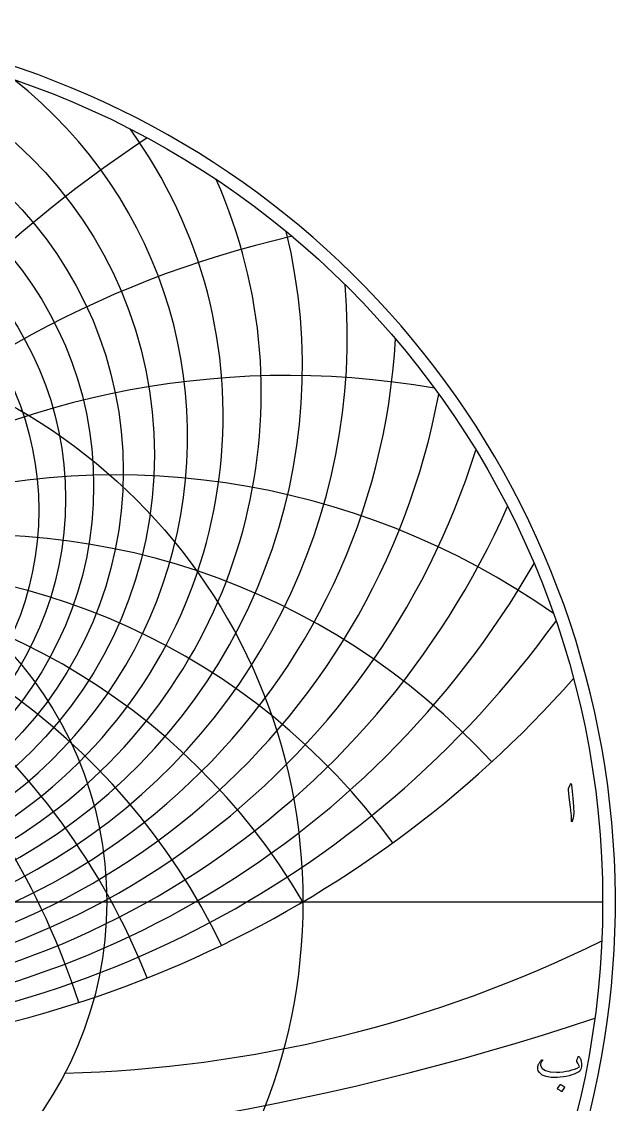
# Model space of a CAD drawing. Header units: millimetres. Extents: x -75 to 75, y -75 to 77.
# Drawn here: x 24.5 to 75.3, y -17.3 to 75.3 of the extents above; entities that cross this region are included whole.
import ezdxf

# ---------------------------------------------------------------- set-up
doc = ezdxf.new("R2010")
doc.units = ezdxf.units.MM
for name, color, linetype in [('CUT_OUTER', 1, 'Continuous'), ('ENGRAVE', 7, 'Continuous'), ('ENGRAVE_FINE', 8, 'Continuous'), ('TEXT', 5, 'Continuous')]:
    doc.layers.add(name, color=color, linetype=linetype)

msp = doc.modelspace()

# ---------------------------------------------------------------- linework, layer by layer
at = {"layer": 'CUT_OUTER'}
msp.add_arc((-0.0002, -0.0002), 75.3374, 146.249794, 87.803295, dxfattribs=at)
at = {"layer": 'ENGRAVE'}
msp.add_lwpolyline([(-74.25, 0), (74.25, 0)], dxfattribs=at)
for centre, radius in [((0, 0), 74.25), ((0, 34.4776), 28.2944), ((0, 0), 48.6033), ((0, 0), 31.8152)]:
    msp.add_circle(centre, radius, dxfattribs=at)
for centre, radius, start, end in [((0, 41.5647), 41.7767, 144.023579, 35.976421), ((0, 54.6455), 61.2601, 190.550237, 349.449763), ((0, -28.6295), 56.4086, 30.5, 149.5), ((0, -28.6295), 56.4086, 30.5, 149.5), ((0, 82.512), 95.7627, 221.471854, 318.528146), ((25.5383, 95.3104), 109.9935, 271.408276, 296.242659)]:
    msp.add_arc(centre, radius, start, end, dxfattribs=at)
at = {"layer": 'ENGRAVE_FINE'}
for centre, radius in [((0, 38.2334), 35.8989), ((0, 36.8366), 33.2247), ((0, 35.5903), 30.6962), ((0, 33.4841), 26.0033)]:
    msp.add_circle(centre, radius, dxfattribs=at)
for centre, radius, start, end in [((0, 39.8013), 38.7407, 128.061455, 51.938545), ((97.7025, -28.6295), 112.8171, 123.600125, 171.643777), ((97.7025, -28.6295), 112.8171, 123.600125, 171.643777), ((0, 43.5535), 45.0385, 156.128055, 23.871945), ((0, 45.8046), 48.5645, 166.262722, 13.737278), ((67.2251, -28.6295), 87.7561, 102.871531, 168.666219), ((67.2251, -28.6295), 87.7561, 102.871531, 168.666219), ((0, 48.3632), 52.4018, 175.154821, 4.845179), ((0, 51.2862), 56.6091, 183.176945, 356.823055), ((47.3324, -28.6295), 73.6362, 80.206836, 165.509699), ((47.3324, -28.6295), 73.6362, 80.206836, 165.509699), ((0, 58.5338), 66.4493, 197.418491, 342.581509), ((-32.5675, -28.6295), 65.135, 17.890355, 125.120897), ((-32.5675, -28.6295), 65.135, 17.890355, 125.120897), ((32.5675, -28.6295), 65.135, 54.879103, 162.109645), ((32.5675, -28.6295), 65.135, 54.879103, 162.109645), ((0, 63.0718), 72.2995, 203.881219, 336.118781), ((-20.531, -28.6295), 60.0287, 21.615289, 137.452318), ((-20.531, -28.6295), 60.0287, 21.615289, 137.452318), ((20.531, -28.6295), 60.0287, 42.547682, 158.384711), ((20.531, -28.6295), 60.0287, 42.547682, 158.384711), ((0, 68.4206), 78.9734, 210.010464, 329.989536), ((-9.9464, -28.6295), 57.2788, 25.771063, 144.001075), ((-9.9464, -28.6295), 57.2788, 25.771063, 144.001075), ((9.9464, -28.6295), 57.2788, 35.998925, 154.228937), ((9.9464, -28.6295), 57.2788, 35.998925, 154.228937), ((0, 74.7989), 86.6921, 215.860182, 324.139818), ((0, 210.9495), 232.8437, 251.578829, 288.421171)]:
    msp.add_arc(centre, radius, start, end, dxfattribs=at)
at = {"layer": 'TEXT'}
for points in [[(71.4591, 9.9879), (71.5039, 10.0746), (71.5399, 10.105), (71.5671, 10.0793), (71.5856, 9.9973), (71.6933, 8.8498), (71.7574, 8.1454), (71.7718, 7.5828), (71.7363, 7.1618), (71.6512, 6.8825), (71.6356, 6.8597), (71.6219, 6.8474), (71.6099, 6.8457), (71.5996, 6.8544), (71.5914, 6.8682), (71.5856, 6.8861), (71.5821, 6.908), (71.5809, 6.9341), (71.5809, 7.1369), (71.5715, 7.3521), (71.5528, 7.5796), (71.5247, 7.8193), (71.5185, 7.882), (71.5001, 8.0512), (71.4694, 8.3269), (71.4263, 8.7092), (71.3233, 9.557), (71.3209, 9.6021), (71.3233, 9.6437), (71.3303, 9.6817), (71.342, 9.7163)], [(72.2415, -13.2604), (72.273, -13.3), (72.3018, -13.3436), (72.328, -13.3913), (72.3516, -13.4431), (72.3725, -13.4987), (72.3908, -13.5579), (72.4065, -13.6205), (72.4195, -13.6867), (72.4365, -13.8196), (72.4406, -13.9513), (72.4318, -14.0819), (72.4101, -14.2113), (72.3774, -14.3266), (72.3352, -14.4197), (72.2837, -14.4905), (72.2228, -14.5391), (72.0296, -14.6413), (71.8247, -14.7323), (71.608, -14.8123), (71.3797, -14.8811), (71.1396, -14.9381), (70.8879, -14.9829), (70.6244, -15.0154), (70.3492, -15.0356), (69.8334, -15.0304), (69.4101, -14.9583), (69.0793, -14.8196), (68.841, -14.6141), (68.7433, -14.4534), (68.6982, -14.2803), (68.7058, -14.095), (68.7661, -13.8974), (68.7864, -13.8548), (68.81, -13.8114), (68.8368, -13.767), (68.8668, -13.7218), (68.9, -13.6757), (68.9365, -13.6287), (68.9761, -13.5808), (69.019, -13.5321), (69.0334, -13.5183), (69.0483, -13.5099), (69.0638, -13.5066), (69.0799, -13.5087), (69.0907, -13.5128), (69.0998, -13.5204), (69.1071, -13.5315), (69.1127, -13.5462), (69.1153, -13.5599), (69.1139, -13.5731), (69.1083, -13.5857), (69.0986, -13.5977), (69.0585, -13.6454), (69.0225, -13.6949), (68.9906, -13.7461), (68.9628, -13.7991), (68.9438, -13.8497), (68.9335, -13.8986), (68.9321, -13.9457), (68.9394, -13.9911), (69.0858, -14.2561), (69.3609, -14.4419), (69.7649, -14.5488), (70.2977, -14.5766), (70.5906, -14.5653), (70.8697, -14.5409), (71.1351, -14.5033), (71.3867, -14.4525), (71.6249, -14.3885), (71.8498, -14.3114), (72.0616, -14.2211), (72.2603, -14.1176), (72.2409, -14.021), (72.197, -13.9138), (72.1285, -13.7962), (72.0354, -13.6679), (72.0325, -13.6556), (72.0331, -13.6328), (72.0372, -13.5994), (72.0448, -13.5555), (72.0469, -13.5511), (72.0483, -13.5473), (72.0492, -13.5441), (72.0495, -13.5415), (72.0647, -13.4817), (72.087, -13.415), (72.1162, -13.3412), (72.1525, -13.2604), (72.1686, -13.2358), (72.1888, -13.2276), (72.2131, -13.2358), (72.2415, -13.2604)], [(70.6069, -15.6445), (70.6127, -15.6387), (70.6209, -15.6352), (70.6314, -15.634), (70.6443, -15.6352), (70.7354, -15.672), (70.8211, -15.7171), (70.9016, -15.7704), (70.9769, -15.8319), (70.9842, -15.8412), (70.9874, -15.8506), (70.9865, -15.86), (70.9816, -15.8694), (70.7614, -16.2253), (70.7532, -16.2338), (70.7427, -16.2359), (70.7298, -16.2315), (70.7146, -16.2206), (70.7014, -16.2113), (70.6806, -16.1972), (70.6522, -16.1785), (70.6162, -16.1551), (70.572, -16.127), (70.519, -16.0942), (70.4573, -16.0567), (70.3867, -16.0146), (70.3773, -16.0075), (70.3727, -16.0005), (70.3727, -15.9935), (70.3773, -15.9864)]]:
    msp.add_lwpolyline(points, close=True, dxfattribs=at)

doc.saveas('drawing.dxf')
